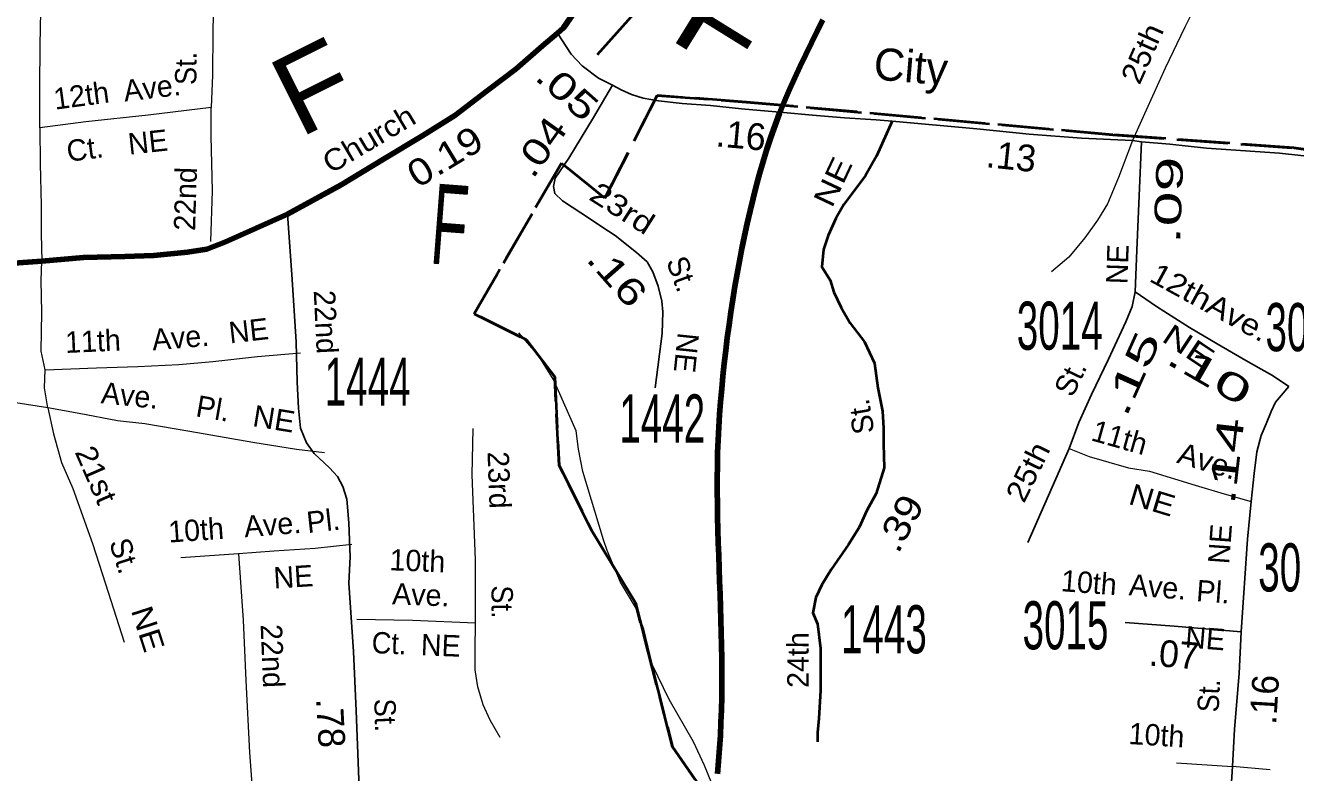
# Model space of a CAD drawing. Extents: x 379811 to 435220, y 199880 to 232769.
# Drawn here: x 401824 to 403012, y 223050 to 223749 of the extents above; entities that cross this region are included whole.
import ezdxf
from ezdxf.enums import TextEntityAlignment as Align

# ---------------------------------------------------------------- set-up
doc = ezdxf.new("R2010")
doc.units = 0
doc.header["$LTSCALE"] = 8
doc.linetypes.add('LONG_DASHED', pattern=[7.5, 6, -1.5])
for name, color, linetype, lineweight in [('10', 7, 'Continuous', 40), ('11', 7, 'Continuous', 40), ('17', 7, 'Continuous', 40), ('22', 7, 'Continuous', 40), ('3', 7, 'Continuous', 158), ('32', 7, 'Continuous', 25), ('35', 7, 'Continuous', 13), ('48', 7, 'LONG_DASHED', 40), ('49', 7, 'LONG_DASHED', 40), ('62', 7, 'Continuous', 13), ('8', 7, 'Continuous', 25)]:
    doc.layers.add(name, color=color, linetype=linetype, lineweight=lineweight)
doc.layers.add('19', color=7, linetype='Continuous')

msp = doc.modelspace()

# ---------------------------------------------------------------- linework, layer by layer
at = {"layer": '11'}
msp.add_line((402401.12, 223768.283), (402358.975, 223721.318), dxfattribs=at)
at = {"layer": '3'}
for points in [[(402538.869, 223688.841), (402543.785, 223699.808), (402548.846, 223710.729), (402554.025, 223721.614), (402559.294, 223732.469), (402564.622, 223743.303), (402569.984, 223754.124)], [(402471.436, 223049.215), (402472.401, 223061.158), (402473.314, 223073.104), (402474.122, 223085.057), (402474.739, 223097.024), (402475.181, 223109.002), (402475.463, 223120.99), (402475.602, 223132.988), (402475.613, 223144.994), (402475.512, 223157.008), (402475.314, 223169.027), (402475.037, 223181.052), (402474.695, 223193.079), (402474.304, 223205.11), (402473.882, 223217.142), (402473.442, 223229.174), (402473.002, 223241.205), (402472.576, 223253.235), (402472.181, 223265.261), (402471.833, 223277.283), (402471.548, 223289.3), (402471.341, 223301.31), (402471.229, 223313.312), (402471.227, 223325.305), (402471.351, 223337.288), (402471.617, 223349.26), (402472.04, 223361.22), (402472.638, 223373.166), (402473.425, 223385.098), (402474.365, 223397.03), (402475.408, 223408.977), (402476.556, 223420.935), (402477.81, 223432.898), (402479.173, 223444.863), (402480.647, 223456.827), (402482.233, 223468.783), (402483.935, 223480.729), (402485.753, 223492.659), (402487.689, 223504.569), (402489.747, 223516.457), (402491.927, 223528.315), (402494.232, 223540.142), (402496.663, 223551.931), (402499.223, 223563.68), (402501.914, 223575.383), (402504.738, 223587.037), (402507.696, 223598.637), (402510.79, 223610.179), (402514.024, 223621.658), (402517.47, 223633.06), (402521.231, 223644.369), (402525.28, 223655.594), (402529.588, 223666.743), (402534.127, 223677.823), (402538.869, 223688.841)]]:
    msp.add_lwpolyline(points, dxfattribs=at)
at = {"layer": '32', "lineweight": 120}
for points in [[(402321.766, 223741.642), (402327.348, 223746.421), (402337.235, 223760.64), (402347.899, 223778.375), (402357.667, 223796.746), (402369.123, 223820.496), (402379.007, 223842.708), (402391.524, 223869.231), (402397.976, 223888.924), (402405.571, 223904.006), (402415.746, 223918.184), (402433.843, 223969.339), (402449.475, 224004.066), (402454.581, 224021.602), (402464.065, 224040.654), (402473.248, 224061.849), (402486.804, 224094.503)], [(402069.354, 223572.455), (402119.579, 223599.776), (402159.103, 223623.713), (402195.886, 223645.78), (402225.739, 223664.641), (402256.461, 223687.991), (402283.302, 223708.102), (402307.871, 223729.747), (402321.766, 223741.642)], [(401795.889, 223525.152), (401839.607, 223528.464), (401878.632, 223531.918), (401917.211, 223532.655), (401944.484, 223533.816), (401975.818, 223536.719), (401993.807, 223539.621), (402010.635, 223546.008), (402069.354, 223572.455)]]:
    msp.add_lwpolyline(points, dxfattribs=at)
at = {"layer": '32'}
for points in [[(402373.201, 223692.891), (402360.206, 223699.617), (402345.044, 223710.967), (402334.647, 223721.896), (402321.766, 223741.642)], [(402373.201, 223692.891), (402355.44, 223662.624), (402332.481, 223624.791), (402319.701, 223605.874), (402317.969, 223598.307), (402319.268, 223591.582), (402326.633, 223584.856), (402352.841, 223567.62), (402363.238, 223560.474), (402375.801, 223552.487), (402395.728, 223536.513), (402405.692, 223527.685), (402410.89, 223518.437), (402415.872, 223504.985), (402419.338, 223491.112), (402420.204, 223481.024), (402419.77, 223460.846), (402413.273, 223409.981)], [(402634.854, 223659.261), (402619.946, 223660.568), (402590.295, 223662.503), (402560.35, 223664.753), (402533.096, 223667.286), (402493.918, 223670.853), (402465.03, 223673.802), (402438.427, 223675.645), (402416.303, 223678.329), (402402.043, 223680.835), (402390.921, 223684.222), (402381.231, 223688.542), (402373.201, 223692.891)], [(402867.848, 223639.82), (402859.529, 223641.109), (402811.816, 223643.287), (402762.864, 223647.07), (402713.913, 223652.115), (402634.854, 223659.261)], [(402867.848, 223639.82), (402865.709, 223589.372), (402863.745, 223538.615), (402862.081, 223499.805)], [(403262.678, 223586.891), (403236.401, 223592.813), (403193.751, 223600.941), (403166.478, 223605.005), (403110.772, 223614.874), (403064.931, 223621.841), (403034.176, 223625.324), (402997.039, 223629.388), (402928.86, 223634.067), (402894.443, 223637.733), (402867.848, 223639.82)], [(402069.354, 223572.455), (402073.304, 223515.818), (402077.366, 223453.118), (402078.526, 223415.382), (402079.687, 223390.999), (402081.427, 223372.421), (402087.23, 223358.488), (402094.193, 223348.618), (402108.7, 223335.265), (402116.243, 223327.253), (402121.118, 223317.732), (402124.831, 223305.889), (402126.688, 223283.828), (402127.849, 223252.014), (402126.721, 223227.484), (402131.098, 223163.681), (402133.599, 223108.009), (402137.35, 223011.68)], [(402862.081, 223499.805), (402859.344, 223485.979), (402853.363, 223471.824), (402837.05, 223436.753), (402821.292, 223403.921), (402809.388, 223377.44), (402800.297, 223353.252), (402761.813, 223265.487)], [(402862.081, 223499.805), (402881.929, 223486.1), (402912.684, 223466.361), (402938.796, 223451.266), (402965.488, 223435.591), (402979.995, 223427.463), (402990.44, 223421.658), (403005.584, 223411.169)], [(403005.584, 223411.169), (402993.341, 223396.693), (402989.28, 223387.985), (402984.638, 223376.374), (402979.995, 223365.344), (402975.933, 223350.249), (402973.453, 223329.949), (402970.4, 223303.688), (402967.02, 223268.651), (402961.042, 223182.003)], [(402961.042, 223182.003), (402898.545, 223187.071), (402852.652, 223190.535)], [(402961.042, 223182.003), (402959.368, 223142.908), (402955.052, 223091.062), (402952.894, 223056.05), (402949.579, 223003.015), (402946.663, 222961.132), (402945.667, 222938.347)]]:
    msp.add_lwpolyline(points, dxfattribs=at)
at = {"layer": '32', "lineweight": 40}
msp.add_lwpolyline([(402634.854, 223659.261), (402620.125, 223626.473), (402609.728, 223608.397), (402589.495, 223581.306), (402582.242, 223568.243), (402574.988, 223552.278), (402570.637, 223539.215), (402569.186, 223523.25), (402576.975, 223510.761), (402580.233, 223499.498), (402587.056, 223485.078), (402595.393, 223470.306), (402608.775, 223452.941), (402618.177, 223433.013), (402621.388, 223410.046), (402625.762, 223388.27), (402626.61, 223372.31), (402626.61, 223357.796), (402627.191, 223335.155), (402619.959, 223311.347), (402611.255, 223295.381), (402604.002, 223279.416), (402593.847, 223263.451), (402577.89, 223240.228), (402569.186, 223225.715), (402563.383, 223214.103), (402560.482, 223199.589), (402564.834, 223189.43), (402567.735, 223166.207), (402567.735, 223127.019), (402566.284, 223100.894), (402564.834, 223087.832), (402564.834, 223079.123)], dxfattribs=at)
at = {"layer": '35'}
for p in [(402900.652, 223059.341), (402988.116, 223052.787)]:
    msp.add_line(p, (402952.894, 223056.05), dxfattribs=at)
for points in [[(402993.233, 223956.724), (402972.142, 223939.122), (402965.452, 223931.76), (402961.751, 223922.356), (402958.453, 223912.145), (402955.666, 223896.674), (402952.294, 223873.96), (402947.87, 223852.803), (402941.05, 223829.035), (402931.884, 223802.349), (402922.35, 223775.612), (402908.556, 223747.175), (402889.951, 223708.94), (402872.409, 223669.574), (402859.529, 223641.109)], [(401838.53, 223805.031), (401868.27, 223808.095), (401896.246, 223811.274), (401919.786, 223815.075), (401945.107, 223819.25), (401960.006, 223819.714), (401977.532, 223818.268), (401986.571, 223814.577), (401991.755, 223810.516), (401995.524, 223806.071), (401998.094, 223800.258), (401999.141, 223794.553), (402000.053, 223786.412), (402000.079, 223775.186), (401999.527, 223742.87), (401999.215, 223702.372), (401997.927, 223671.909)], [(401837.826, 223652.906), (401837.687, 223690.612), (401837.971, 223730.195), (401838.99, 223777.931), (401838.53, 223805.031)], [(401997.927, 223671.909), (401939.093, 223665.029), (401880.825, 223658.68), (401837.826, 223652.906)], [(401997.678, 223546.918), (401999.113, 223594.275), (401997.91, 223645.189), (401997.927, 223671.909)], [(401837.826, 223652.906), (401838.215, 223619.464), (401838.871, 223580.706), (401838.981, 223554.105), (401839.607, 223528.464)], [(402859.529, 223641.109), (402846.468, 223606.671), (402836.206, 223582.092), (402826.714, 223566.762), (402814.864, 223550.162), (402799.982, 223532.128), (402783.947, 223518.339)], [(401842.685, 223426.675), (401839.005, 223444.173), (401839.506, 223480.822), (401839.179, 223510.297), (401839.607, 223528.464)], [(401842.685, 223426.675), (401890.76, 223428.818), (401929.29, 223430.03), (401967.78, 223431.914), (401999.704, 223434.546), (402041.268, 223439.265), (402081.64, 223442.862)], [(401845.208, 223391.155), (401842.175, 223409.854), (401842.685, 223426.675)], [(401845.208, 223391.155), (401791.173, 223399.686), (401747.868, 223406), (401713.85, 223410.752), (401695.316, 223413.144)], [(402104.064, 223349.394), (402077.675, 223352.268), (402037.004, 223358.93), (401977.896, 223369.139), (401936.023, 223376.386), (401910.297, 223378.996), (401874.458, 223386.06), (401845.208, 223391.155)], [(401845.208, 223391.155), (401850.453, 223366.96), (401858.065, 223340.314), (401868.735, 223315.955), (401886.997, 223264.341), (401899.095, 223226.701), (401916.657, 223172.118)], [(402245.169, 223190.411), (402245.122, 223249.282), (402242.159, 223328.678), (402242.859, 223371.91)], [(402800.297, 223353.252), (402819.042, 223345.73), (402855.757, 223335.345), (402875.481, 223332.002), (402918.099, 223319.12), (402945.181, 223310.918), (402970.4, 223303.688)], [(402129.648, 223263.578), (402095.31, 223259.799), (402056.743, 223257.368), (402023.661, 223254.771), (401969.499, 223251.044)], [(402023.661, 223254.771), (402028.07, 223192.901), (402030.444, 223136.339), (402033.716, 223069.134), (402036.235, 223035.505), (402037.094, 223005.465), (402039.97, 222983.599)], [(402134.122, 223193.775), (402186.373, 223192.802), (402245.169, 223190.411)], [(402268.336, 223083.195), (402258.822, 223099.405), (402252.24, 223113.697), (402247.438, 223130.374), (402244.992, 223146.31), (402244.953, 223165.161), (402245.169, 223190.411)]]:
    msp.add_lwpolyline(points, dxfattribs=at)
at = {"layer": '48'}
msp.add_lwpolyline([(403142.75, 223615.928), (403010.268, 223634.282), (402841.1, 223646.519), (402498.686, 223677.109), (402415.121, 223683.227), (402366.204, 223587.377), (402325.441, 223620.007), (402243.914, 223479.29), (402292.83, 223454.818), (402319.326, 223420.148), (402323.403, 223337.554), (402353.975, 223276.372), (402394.739, 223209.073), (402429.388, 223074.475), (402484.419, 222994.939), (402494.61, 222960.27), (402529.258, 222882.774), (402580.213, 222741.445)], dxfattribs=at)
at = {"layer": '49'}
msp.add_lwpolyline([(402580.213, 222741.445), (402529.258, 222882.774), (402494.61, 222960.27), (402484.419, 222994.939), (402429.388, 223074.475), (402394.739, 223209.073), (402353.975, 223276.372), (402323.403, 223337.554), (402319.326, 223420.148), (402292.83, 223454.818), (402243.914, 223479.29), (402325.441, 223620.007), (402366.204, 223587.377), (402415.121, 223683.227), (402498.686, 223677.109), (402841.1, 223646.519), (403010.268, 223634.282), (403142.75, 223615.928)], dxfattribs=at)
at = {"layer": '62'}
msp.add_lwpolyline([(402476.594, 223014.985), (402459.375, 223056.891), (402448.969, 223079.11), (402426.219, 223118.719), (402410.562, 223150.812), (402402.438, 223184.281), (402394.875, 223204.875), (402380.844, 223228.391), (402368.188, 223257.985), (402364.781, 223267.828), (402345.688, 223331.719), (402341.344, 223352.562), (402339.344, 223369.672), (402318, 223417.781), (402303.938, 223440.094), (402285.594, 223461.297)], dxfattribs=at)

# ---------------------------------------------------------------- texts
at = {"layer": '10'}
for s, rotation, width, p in [('25th', 65.982, 1.1, (402877.797, 223718.519)), ('St.', 89.559, 0.95, (401984.262, 223708.544)), ('12th', 331.393, 1.15, (402900.428, 223495.897)), ('Ave.', 331.317, 1.15, (402953.469, 223466.92)), ('NE', 326.203, 1.35, (402906.489, 223440.384)), ('NE', 350.698, 1.05, (402055.126, 223371.161)), ('21st', 293.654, 1.1, (401881.296, 223324.664)), ('25th', 63.821, 1.1, (402770.714, 223327.076)), ('Ave.', 343.15, 1.05, (402926.953, 223332.111)), ('NE', 343.181, 1.15, (402875.153, 223295.537)), ('St.', 270.046, 0.95, (402260.154, 223209.827)), ('NE', 287.836, 1.15, (401929.365, 223181.597)), ('Ct.', 357.671, 0.95, (402164.016, 223161.391)), ('St.', 87.548, 0.95, (402940.761, 223121.851))]:
    msp.add_text(s, height=20, rotation=rotation, dxfattribs=dict(at, width=width)).set_placement(p, align=Align.CENTER)
for s, rotation, p in [('12th', 7.648, (401877.842, 223673.414)), ('Ave.', 6.67, (401943.758, 223680.676)), ('NE', 6.218, (401939.851, 223629.904)), ('Ct.', 7.648, (401881.19, 223623.415)), ('22nd', 88.265, (401983.864, 223586.301)), ('NE', 87.995, (402855.406, 223525.208)), ('NE', 6.478, (402034.125, 223453.551)), ('11th', 2.552, (401887.819, 223443.702)), ('Ave.', 4.713, (401970.062, 223447.153)), ('St.', 64.361, (402810.488, 223414.904)), ('Ave.', 354.207, (401920.983, 223392.988)), ('Pl.', 350.201, (401998.126, 223380.867)), ('11th', 344.206, (402844.838, 223354.022)), ('23rd', 272.137, (402257.364, 223323.48)), ('10th', 3.937, (401984.518, 223267.113)), ('Ave.', 4.489, (402056.114, 223272.365)), ('Pl.', 6.28, (402103.86, 223275.831)), ('NE', 85.85, (402951.298, 223263.316)), ('St.', 287.817, (401907.355, 223250.022)), ('10th', 357.671, (402190.505, 223238.439)), ('NE', 3.606, (402075.446, 223223.478)), ('10th', 355.683, (402818.096, 223218.01)), ('Ave.', 355.364, (402882.318, 223214.043)), ('Pl.', 355.683, (402934.237, 223209.504)), ('Ave.', 357.671, (402193.712, 223206.651)), ('22nd', 272.403, (402045.454, 223158.904)), ('NE', 355.364, (402926.811, 223166.01)), ('NE', 357.796, (402212.367, 223159.329)), ('10th', 356.395, (402881.46, 223075.471))]:
    msp.add_text(s, height=20, rotation=rotation, dxfattribs=at).set_placement(p, align=Align.CENTER)
at = {"layer": '11'}
for s, rotation, width, p in [('Church', 30.751, 1.1, (402150.538, 223633.885)), ('NE', 64.757, 1.25, (402588.397, 223598.326)), ('23rd', 327.553, 1.2, (402377.123, 223569.422)), ('St.', 271.502, 0.95, (402150.86, 223103.731))]:
    msp.add_text(s, height=20, rotation=rotation, dxfattribs=dict(at, width=width)).set_placement(p, align=Align.CENTER)
for s, rotation, p in [('St.', 290.321, (402428.87, 223513.077)), ('22nd', 272.76, (402095.296, 223471.093)), ('NE', 263.985, (402432.463, 223443.821)), ('St.', 99.658, (402615.57, 223384.68)), ('24th', 89.848, (402556.658, 223155.497))]:
    msp.add_text(s, height=20, rotation=rotation, dxfattribs=at).set_placement(p, align=Align.CENTER)
at = {"layer": '17'}
for s, rotation, width, p in [('.05', 318.402, 1.35, (402322.844, 223678.14)), ('.04', 54.607, 1.25, (402315.678, 223628.159)), ('0.19', 31.211, 1.15, (402223.091, 223615.494)), ('.09', 87.784, 1.75, (402905.565, 223584.866)), ('.16', 311.431, 1.35, (402368.416, 223506.238)), ('.15', 65.793, 1.75, (402870.176, 223418.404)), ('.10', 329.969, 1.8, (402925.423, 223412.794)), ('.14', 83.369, 1.75, (402959.537, 223340.145)), ('.39', 61.82, 1.15, (402653.023, 223277.668))]:
    msp.add_text(s, height=25, rotation=rotation, dxfattribs=dict(at, width=width)).set_placement(p, align=Align.CENTER)
for s, rotation, p in [('.16', 354.799, (402492.382, 223633.67)), ('.13', 353.92, (402744.91, 223613.95)), ('.07', 355.364, (402897.385, 223148.591)), ('.16', 86.472, (402995.297, 223117.864)), ('.78', 273.166, (402097.388, 223096.131))]:
    msp.add_text(s, height=25, rotation=rotation, dxfattribs=at).set_placement(p, align=Align.CENTER)
at = {"layer": '19'}
msp.add_text('City', height=30, rotation=355.234, dxfattribs=at).set_placement((402651.06, 223695.508), align=Align.CENTER)
at = {"layer": '22'}
for rotation, width, p in [(328.223, 1.25, (402456.307, 223717.485)), (26.581, 1.1, (402110.524, 223657.917)), (355.598, 0.55, (402218.237, 223525.021))]:
    msp.add_text('F', height=75, rotation=rotation, dxfattribs=dict(at, width=width)).set_placement(p, align=Align.CENTER)
at = {"layer": '8', "width": 0.6}
for s, p in [('3014', (402791.48, 223445.61)), ('3016', (403024.037, 223444.257)), ('1444', (402144.299, 223393.306)), ('1442', (402419.781, 223358.851)), ('3017', (403017.276, 223219.666)), ('1443', (402627.105, 223161.838)), ('3015', (402796.888, 223165.548))]:
    msp.add_text(s, height=45, dxfattribs=at).set_placement(p, align=Align.CENTER)

doc.saveas('drawing.dxf')
